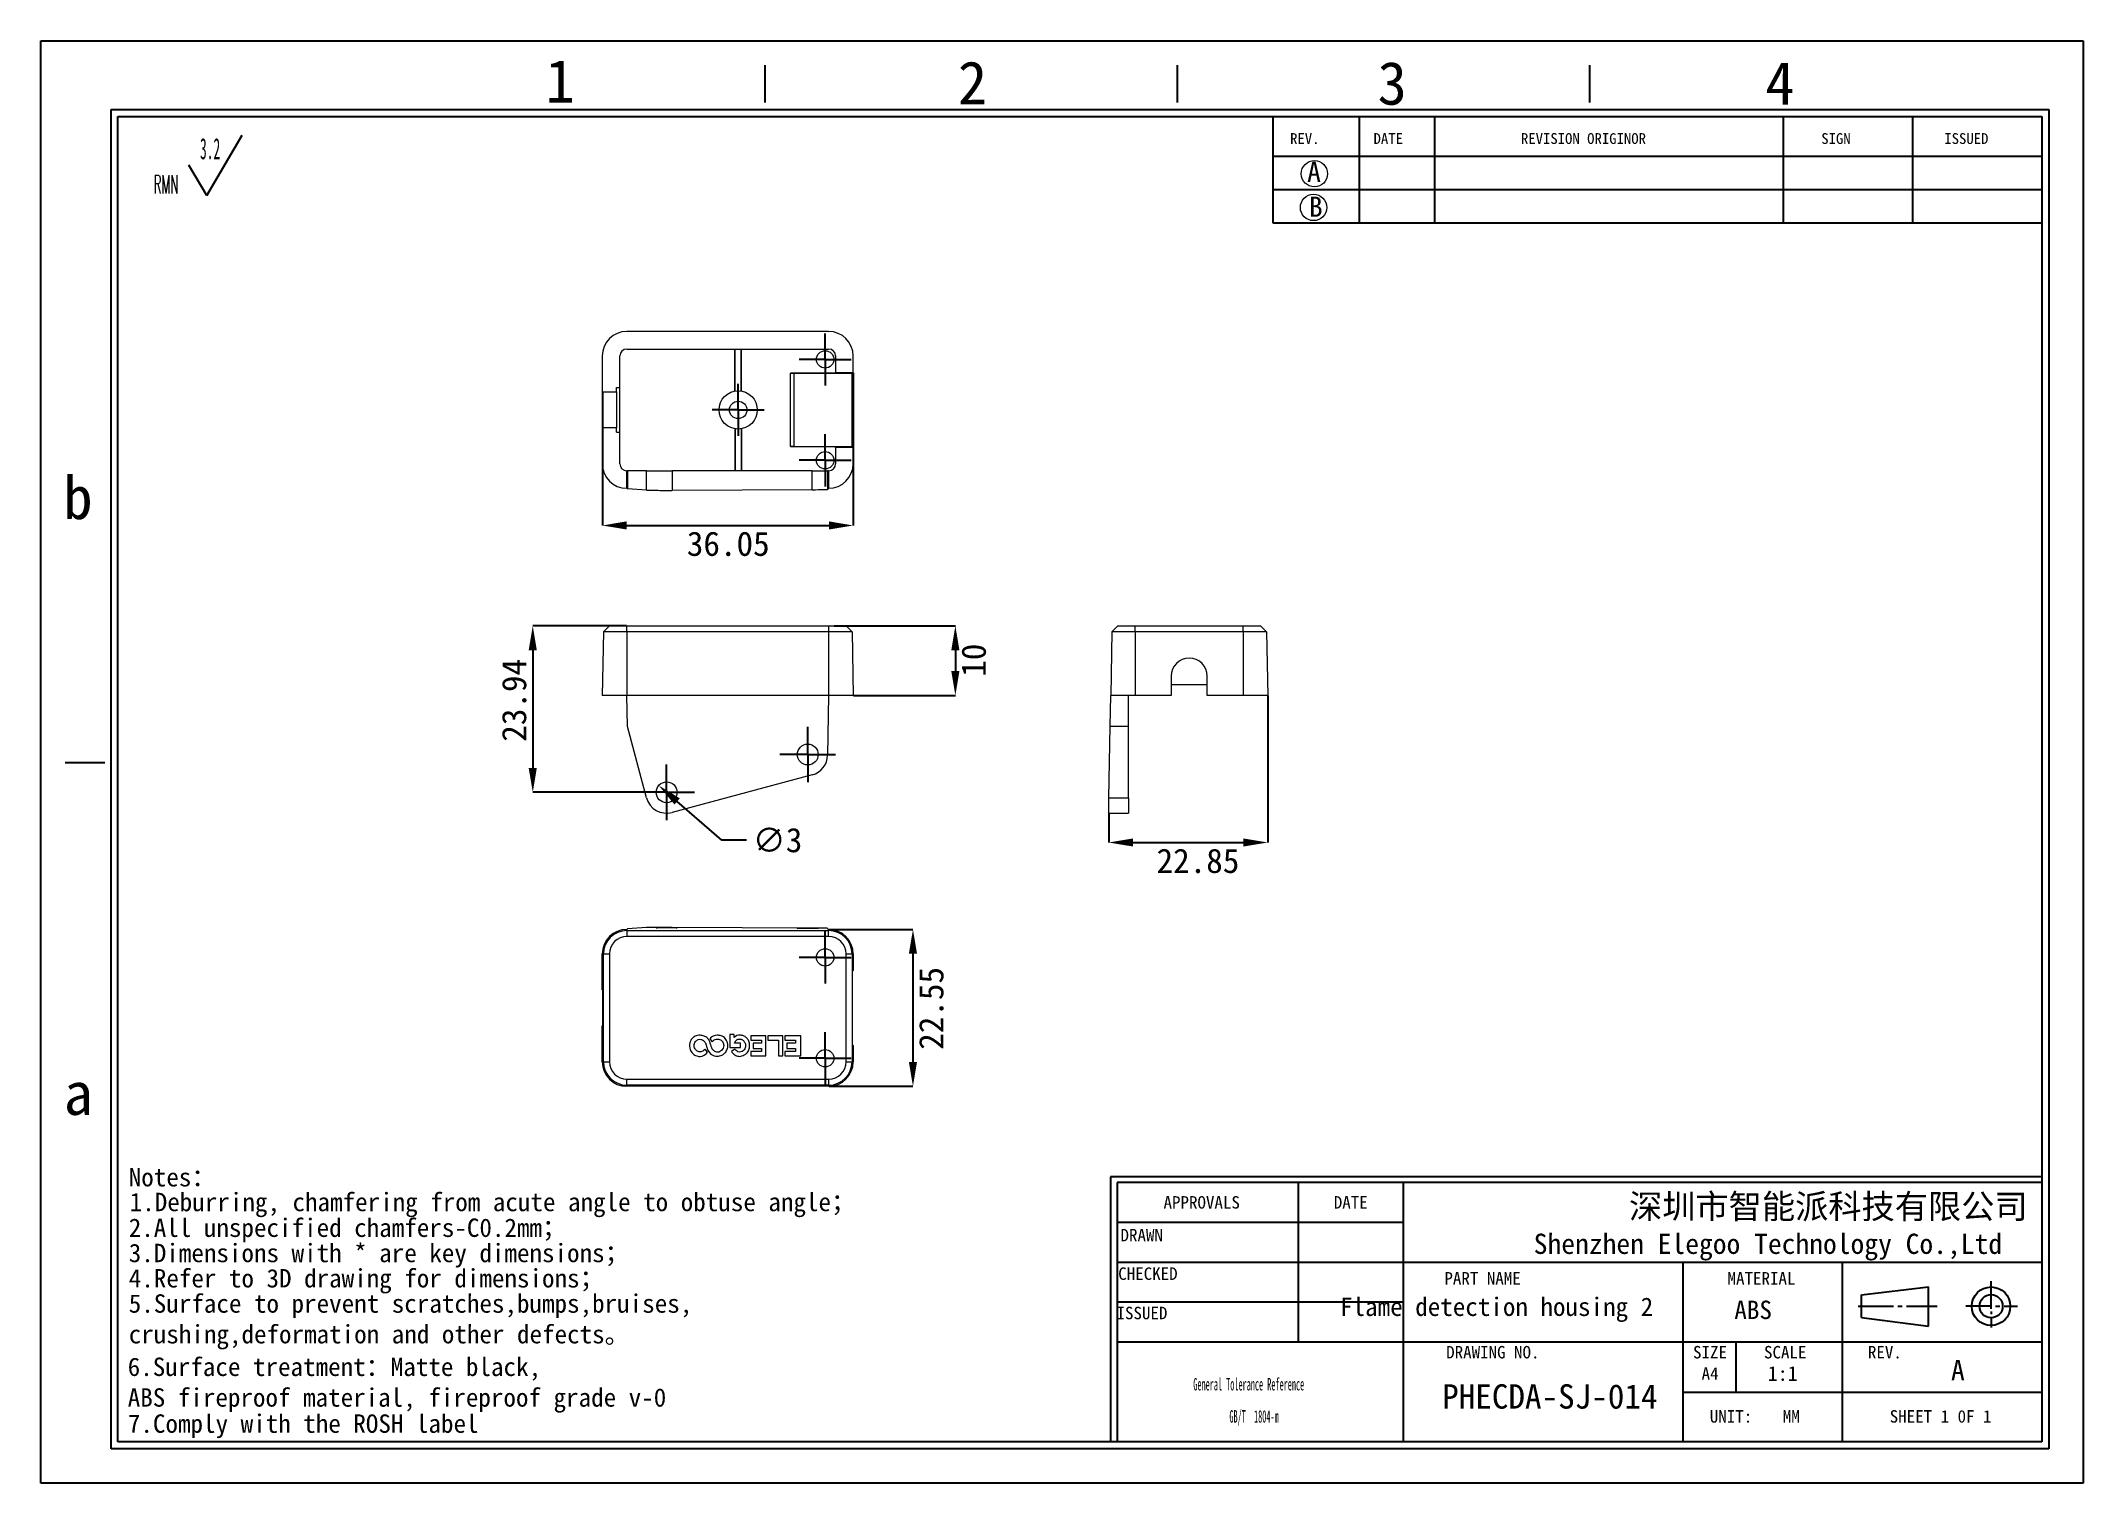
# Model space of a CAD drawing. Header units: millimetres. Extents: x 2 to 295, y 1 to 209.
import ezdxf

# ---------------------------------------------------------------- set-up
doc = ezdxf.new("R2010")
doc.units = ezdxf.units.MM
doc.header["$PDSIZE"] = -1
doc.layers.add('SLD-0', color=179, linetype='Continuous')
doc.styles.add('C', font='simfang.ttf')
doc.styles.add('SLDTEXTSTYLE0', font='TXT', dxfattribs={"width": 0.469, "bigfont": 'bigfont'})
doc.styles.add('SLDTEXTSTYLE1', font='TXT', dxfattribs={"width": 0.469})
doc.styles.add('SLDTEXTSTYLE8', font='TXT', dxfattribs={"width": 0.484})
doc.dimstyles.new('SLDDIMSTYLE0', dxfattribs={"dimtxt": 3.5, "dimasz": 3.5, "dimexe": 0, "dimexo": 0.0625, "dimgap": 0.875, "dimtad": 2, "dimrnd": 1e-09, "dimzin": 12, "dimdsep": 46, "dimtxsty": 'SLDTEXTSTYLE1', "dimsah": 1, "dimcen": 0.09, "dimadec": 0, "dimazin": 3, "dimtfac": 1, "dimtmove": 0, "dimatfit": 0, "dimfxl": 1, "dimfrac": 2, "dimtolj": 1, "dimtzin": 12, "dimarcsym": 0})
doc.dimstyles.new('SLDDIMSTYLE1', dxfattribs={"dimtxt": 3.5, "dimasz": 3.5, "dimexe": 0, "dimexo": 0.0625, "dimgap": 0.875, "dimtad": 2, "dimrnd": 1e-09, "dimzin": 12, "dimdsep": 46, "dimtxsty": 'SLDTEXTSTYLE1', "dimsah": 1, "dimcen": 0.09, "dimadec": 0, "dimazin": 3, "dimtfac": 1, "dimtofl": 0, "dimtmove": 0, "dimatfit": 3, "dimfxl": 1, "dimfrac": 2, "dimtolj": 1, "dimtzin": 12, "dimarcsym": 0})
doc.dimstyles.new('SLDDIMSTYLE2', dxfattribs={"dimtxt": 3.5, "dimasz": 3.5, "dimexe": 0, "dimexo": 0.0625, "dimgap": 0.875, "dimtad": 0, "dimtih": 1, "dimtoh": 1, "dimrnd": 1e-09, "dimzin": 12, "dimdsep": 46, "dimtxsty": 'SLDTEXTSTYLE1', "dimsah": 1, "dimcen": 0, "dimadec": 0, "dimazin": 3, "dimtfac": 1, "dimtmove": 0, "dimatfit": 3, "dimfxl": 1, "dimfrac": 2, "dimtolj": 1, "dimtzin": 12, "dimarcsym": 0})

# ---------------------------------------------------------------- blocks, each defined once
blk = doc.blocks.new('SW_NOTE_0')
at = {"layer": 'SLD-0', "color": 0}
for q in [(12.74, 9.16), (5.08, 4.83)]:
    blk.add_line((7.63, 0.49), q, dxfattribs=at)
at = {"layer": 'SLD-0', "color": 0, "attachment_point": 1}
for s, insert, char_height, style in [('3.2', (6.67, 8.73), 3.032, 'SLDTEXTSTYLE1'), ('{\\Ftxt,bigfont|c134;RMN}', (0, 3.41), 2.6458, 'SLDTEXTSTYLE0')]:
    blk.add_mtext(s, dxfattribs=dict(at, insert=insert, char_height=char_height, style=style))
blk = doc.blocks.new('SW_NOTE_1')
at = {"layer": 'SLD-0', "color": 0, "char_height": 1.7927, "attachment_point": 2, "style": 'SLDTEXTSTYLE8'}
for s, insert in [('General Tolerance Reference', (12.75, 2.31)), ('GB/T  1804-m', (13.51, -2.32))]:
    blk.add_mtext(s, dxfattribs=dict(at, insert=insert))
blk = doc.blocks.new('_D')
at = {"layer": 'Defpoints', "color": 0}
for p in [(115.56, 124.56), (118.34, 114.56), (133.02, 114.56)]:
    blk.add_point(p, dxfattribs=at)
at = {"layer": 'SLD-0', "color": 0, "lineweight": -2}
for p, q in [((115.62, 124.56), (133.02, 124.56)), ((133.02, 121.06), (133.02, 118.06)), ((118.4, 114.56), (133.02, 114.56))]:
    blk.add_line(p, q, dxfattribs=at)
at = {"layer": 'SLD-0', "color": 0}
for points in [[(132.44, 121.06), (133.61, 121.06), (133.02, 124.56)], [(132.44, 118.06), (133.61, 118.06), (133.02, 114.56)]]:
    blk.add_solid(points, dxfattribs=at)
at = {"layer": 'SLD-0', "color": 0, "insert": (133.9, 119.62), "char_height": 3.5, "attachment_point": 2, "rotation": 90, "style": 'C'}
blk.add_mtext('\\A1;10', dxfattribs=at)
blk = doc.blocks.new('_D_1')
at = {"layer": 'Defpoints', "color": 0}
for p in [(85.81, 124.56), (72.29, 100.63), (91.53, 100.63)]:
    blk.add_point(p, dxfattribs=at)
at = {"layer": 'SLD-0', "color": 0, "lineweight": -2}
for p, q in [((85.75, 124.56), (72.29, 124.56)), ((72.29, 121.06), (72.29, 104.13)), ((91.46, 100.63), (72.29, 100.63))]:
    blk.add_line(p, q, dxfattribs=at)
at = {"layer": 'SLD-0', "color": 0}
for points in [[(71.7, 121.06), (72.87, 121.06), (72.29, 124.56)], [(71.7, 104.13), (72.87, 104.13), (72.29, 100.63)]]:
    blk.add_solid(points, dxfattribs=at)
at = {"layer": 'SLD-0', "color": 0, "insert": (67.85, 113.85), "char_height": 3.5, "attachment_point": 2, "rotation": 90, "style": 'C'}
blk.add_mtext('\\A1;23.94', dxfattribs=at)
blk = doc.blocks.new('_D_2')
at = {"layer": 'Defpoints', "color": 0}
for p in [(90.39, 101.61), (92.66, 99.64)]:
    blk.add_point(p, dxfattribs=at)
at = {"layer": 'SLD-0', "color": 0, "lineweight": -2}
for p, q in [((99.46, 93.74), (93.04, 99.31)), ((103.02, 93.74), (99.46, 93.74))]:
    blk.add_line(p, q, dxfattribs=at)
at = {"layer": 'SLD-0', "color": 0}
blk.add_solid([(93.42, 99.76), (92.65, 98.87), (90.39, 101.61)], dxfattribs=at)
at = {"layer": 'SLD-0', "color": 0, "insert": (103.89, 95.51), "char_height": 3.5, "attachment_point": 1, "style": 'C'}
blk.add_mtext('\\A1;∅3', dxfattribs=at)
blk = doc.blocks.new('SW_CENTERMARKSYMBOL_0')
at = {"layer": 'SLD-0', "color": 0}
for p, q in [((0, 2.5), (0, 4)), ((-2.5, 0), (-4, 0)), ((0, 0), (-2.5, 0)), ((0, 0), (0, 2.5)), ((0, 0), (0, -2.5)), ((0, 0), (2.5, 0)), ((2.5, 0), (4, 0)), ((0, -2.5), (0, -4))]:
    blk.add_line(p, q, dxfattribs=at)
blk = doc.blocks.new('SW_CENTERMARKSYMBOL_1')
at = {"layer": 'SLD-0', "color": 0}
for p, q in [((0, 2.5), (0, 4)), ((-2.5, 0), (-4, 0)), ((0, 0), (-2.5, 0)), ((0, 0), (0, 2.5)), ((0, 0), (0, -2.5)), ((0, 0), (2.5, 0)), ((2.5, 0), (4, 0)), ((0, -2.5), (0, -4))]:
    blk.add_line(p, q, dxfattribs=at)
blk = doc.blocks.new('SW_CENTERMARKSYMBOL_2')
at = {"layer": 'SLD-0', "color": 0}
for p, q in [((0, 2.5), (0, 4)), ((-2.5, 0), (-4, 0)), ((0, 0), (-2.5, 0)), ((0, 0), (0, 2.5)), ((0, 0), (0, -2.5)), ((0, 0), (2.5, 0)), ((2.5, 0), (4, 0)), ((0, -2.5), (0, -4))]:
    blk.add_line(p, q, dxfattribs=at)
blk = doc.blocks.new('SW_CENTERMARKSYMBOL_3')
at = {"layer": 'SLD-0', "color": 0}
for p, q in [((0, 2.5), (0, 4)), ((-2.5, 0), (-4, 0)), ((0, 0), (-2.5, 0)), ((0, 0), (0, 2.5)), ((0, 0), (0, -2.5)), ((0, 0), (2.5, 0)), ((2.5, 0), (4, 0)), ((0, -2.5), (0, -4))]:
    blk.add_line(p, q, dxfattribs=at)
blk = doc.blocks.new('_D_3')
at = {"layer": 'Defpoints', "color": 0}
for p in [(118.34, 161), (82.29, 158.21), (118.34, 138.99)]:
    blk.add_point(p, dxfattribs=at)
at = {"layer": 'SLD-0', "color": 0, "lineweight": -2}
for p, q in [((118.34, 160.94), (118.34, 138.99)), ((82.29, 158.15), (82.29, 138.99)), ((85.79, 138.99), (114.84, 138.99))]:
    blk.add_line(p, q, dxfattribs=at)
at = {"layer": 'SLD-0', "color": 0}
for points in [[(85.79, 139.58), (85.79, 138.41), (82.29, 138.99)], [(114.84, 139.58), (114.84, 138.41), (118.34, 138.99)]]:
    blk.add_solid(points, dxfattribs=at)
at = {"layer": 'SLD-0', "color": 0, "insert": (100.38, 138.12), "char_height": 3.5, "attachment_point": 2, "style": 'C'}
blk.add_mtext('\\A1;36.05', dxfattribs=at)
blk = doc.blocks.new('SW_CENTERMARKSYMBOL_4')
at = {"layer": 'SLD-0', "color": 0}
for p, q in [((0, 2.5), (0, 3.75)), ((-2.5, 0), (-3.75, 0)), ((0, 0), (-2.5, 0)), ((0, 0), (0, 2.5)), ((0, 0), (0, -2.5)), ((0, 0), (2.5, 0)), ((2.5, 0), (3.75, 0)), ((0, -2.5), (0, -3.75))]:
    blk.add_line(p, q, dxfattribs=at)
blk = doc.blocks.new('SW_CENTERMARKSYMBOL_5')
at = {"layer": 'SLD-0', "color": 0}
for p, q in [((0, 2.5), (0, 3.75)), ((-2.5, 0), (-3.75, 0)), ((0, 0), (-2.5, 0)), ((0, 0), (0, 2.5)), ((0, 0), (0, -2.5)), ((0, 0), (2.5, 0)), ((2.5, 0), (3.75, 0)), ((0, -2.5), (0, -3.75))]:
    blk.add_line(p, q, dxfattribs=at)
blk = doc.blocks.new('SW_CENTERMARKSYMBOL_6')
at = {"layer": 'SLD-0', "color": 0}
for p, q in [((0, 2.5), (0, 3.75)), ((-2.5, 0), (-3.75, 0)), ((0, 0), (-2.5, 0)), ((0, 0), (0, 2.5)), ((0, 0), (0, -2.5)), ((0, 0), (2.5, 0)), ((2.5, 0), (3.75, 0)), ((0, -2.5), (0, -3.75))]:
    blk.add_line(p, q, dxfattribs=at)
blk = doc.blocks.new('_D_4')
at = {"layer": 'Defpoints', "color": 0}
for p in [(114.81, 80.91), (114.81, 58.36), (126.93, 58.36)]:
    blk.add_point(p, dxfattribs=at)
at = {"layer": 'SLD-0', "color": 0, "lineweight": -2}
for p, q in [((114.87, 80.91), (126.93, 80.91)), ((126.93, 77.41), (126.93, 61.86)), ((114.87, 58.36), (126.93, 58.36))]:
    blk.add_line(p, q, dxfattribs=at)
at = {"layer": 'SLD-0', "color": 0}
for points in [[(126.34, 77.41), (127.51, 77.41), (126.93, 80.91)], [(126.34, 61.86), (127.51, 61.86), (126.93, 58.36)]]:
    blk.add_solid(points, dxfattribs=at)
at = {"layer": 'SLD-0', "color": 0, "insert": (127.8, 69.56), "char_height": 3.5, "attachment_point": 2, "rotation": 90, "style": 'C'}
blk.add_mtext('\\A1;22.55', dxfattribs=at)
blk = doc.blocks.new('SW_CENTERMARKSYMBOL_7')
at = {"layer": 'SLD-0', "color": 0}
for p, q in [((0, 2.5), (0, 3.75)), ((-2.5, 0), (-3.75, 0)), ((0, 0), (-2.5, 0)), ((0, 0), (0, 2.5)), ((0, 0), (0, -2.5)), ((0, 0), (2.5, 0)), ((2.5, 0), (3.75, 0)), ((0, -2.5), (0, -3.75))]:
    blk.add_line(p, q, dxfattribs=at)
blk = doc.blocks.new('SW_CENTERMARKSYMBOL_8')
at = {"layer": 'SLD-0', "color": 0}
for p, q in [((0, 2.5), (0, 3.75)), ((-2.5, 0), (-3.75, 0)), ((0, 0), (-2.5, 0)), ((0, 0), (0, 2.5)), ((0, 0), (0, -2.5)), ((0, 0), (2.5, 0)), ((2.5, 0), (3.75, 0)), ((0, -2.5), (0, -3.75))]:
    blk.add_line(p, q, dxfattribs=at)
blk = doc.blocks.new('_D_5')
at = {"layer": 'Defpoints', "color": 0}
for p in [(177.91, 114.56), (155.06, 97.63), (177.91, 93.41)]:
    blk.add_point(p, dxfattribs=at)
at = {"layer": 'SLD-0', "color": 0, "lineweight": -2}
for p, q in [((177.91, 114.5), (177.91, 93.41)), ((155.06, 97.56), (155.06, 93.41)), ((158.56, 93.41), (174.41, 93.41))]:
    blk.add_line(p, q, dxfattribs=at)
at = {"layer": 'SLD-0', "color": 0}
for points in [[(158.56, 93.99), (158.56, 92.83), (155.06, 93.41)], [(174.41, 93.99), (174.41, 92.83), (177.91, 93.41)]]:
    blk.add_solid(points, dxfattribs=at)
at = {"layer": 'SLD-0', "color": 0, "insert": (167.89, 92.53), "char_height": 3.5, "attachment_point": 2, "style": 'C'}
blk.add_mtext('\\A1;22.85', dxfattribs=at)

msp = doc.modelspace()

# ---------------------------------------------------------------- linework, layer by layer
at = {"color": 7, "linetype": 'Continuous', "lineweight": 15}
for p, q in [((114.811, 166.888), (85.811, 166.888)), ((82.285, 163.362), (82.285, 158.212)), ((84.811, 158.812), (84.811, 163.362)), ((85.811, 164.362), (114.811, 164.362)), ((101.311, 158.316), (101.311, 164.362)), ((101.364, 158.325), (101.364, 164.362)), ((102.259, 158.325), (102.259, 164.362)), ((102.311, 158.316), (102.311, 164.362)), ((115.811, 163.362), (115.811, 161.001)), ((118.338, 161.001), (118.338, 163.362)), ((84.311, 158.812), (84.811, 158.812)), ((84.311, 158.212), (84.311, 158.812)), ((84.811, 152.412), (84.811, 158.812)), ((109.311, 160.871), (109.811, 160.862)), ((115.811, 160.871), (109.311, 160.871)), ((109.311, 150.353), (109.311, 160.871)), ((118.198, 160.862), (109.811, 160.862)), ((109.811, 160.862), (109.811, 150.362)), ((115.811, 161.001), (118.338, 161.001)), ((115.811, 160.871), (115.811, 161.001)), ((118.198, 160.862), (118.338, 161.001)), ((118.198, 150.362), (118.198, 160.862)), ((82.285, 158.212), (84.311, 158.212)), ((84.311, 158.212), (84.311, 153.012)), ((82.285, 153.012), (82.285, 147.862)), ((84.311, 153.012), (82.285, 153.012)), ((84.311, 152.412), (84.311, 153.012)), ((101.311, 152.908), (101.311, 146.862)), ((101.364, 152.899), (101.364, 146.862)), ((102.259, 152.899), (102.259, 146.862)), ((102.311, 152.908), (102.311, 146.862)), ((84.311, 152.412), (84.811, 152.412)), ((84.811, 147.862), (84.811, 152.412)), ((109.811, 150.362), (109.311, 150.353)), ((109.311, 150.353), (115.811, 150.353)), ((109.811, 150.362), (118.198, 150.362)), ((115.811, 150.222), (115.811, 150.353)), ((115.811, 150.222), (115.811, 147.862)), ((118.338, 150.222), (115.811, 150.222)), ((118.338, 150.222), (118.198, 150.362)), ((118.338, 147.862), (118.338, 150.222)), ((85.811, 144.336), (85.811, 146.862)), ((85.89, 146.862), (85.811, 146.862)), ((85.89, 146.862), (85.89, 144.257)), ((88.629, 146.862), (85.89, 146.862)), ((88.629, 144.079), (88.629, 146.862)), ((88.629, 146.862), (92.303, 146.862)), ((92.303, 146.862), (92.303, 144.042)), ((112.438, 146.862), (92.303, 146.862)), ((112.438, 144.136), (112.438, 146.862)), ((112.438, 146.862), (114.661, 146.862)), ((114.661, 146.862), (114.661, 144.186)), ((114.811, 146.862), (114.661, 146.862)), ((114.811, 146.862), (114.811, 144.336)), ((85.89, 144.257), (85.811, 144.336)), ((88.629, 144.079), (85.89, 144.257)), ((112.438, 144.136), (92.303, 144.042)), ((114.811, 144.336), (114.661, 144.186)), ((82.445, 123.694), (82.285, 114.561)), ((82.445, 123.694), (83.311, 124.561)), ((85.811, 123.694), (82.445, 123.694)), ((83.311, 124.561), (85.811, 124.561)), ((85.811, 123.694), (85.811, 124.561)), ((85.811, 124.561), (114.811, 124.561)), ((85.811, 123.694), (85.811, 114.561)), ((114.811, 123.694), (85.811, 123.694)), ((95.474, 124.586), (95.474, 124.561)), ((114.811, 124.561), (117.311, 124.561)), ((114.811, 124.561), (114.811, 123.694)), ((114.811, 123.694), (114.811, 114.561)), ((118.178, 123.694), (114.811, 123.694)), ((117.311, 124.561), (118.178, 123.694)), ((118.178, 123.694), (118.338, 114.561)), ((155.516, 123.694), (155.356, 114.561)), ((155.516, 123.694), (156.383, 124.561)), ((158.883, 123.694), (155.516, 123.694)), ((156.383, 124.561), (158.883, 124.561)), ((158.883, 123.694), (158.883, 124.561)), ((158.883, 124.561), (174.383, 124.561)), ((158.883, 123.694), (158.883, 114.561)), ((174.383, 123.694), (158.883, 123.694)), ((172.989, 124.561), (172.989, 124.586)), ((174.383, 123.694), (174.383, 124.561)), ((174.383, 124.561), (176.883, 124.561)), ((174.383, 123.694), (174.383, 114.561)), ((177.749, 123.694), (174.383, 123.694)), ((177.749, 123.694), (176.883, 124.561)), ((177.749, 123.694), (177.909, 114.561)), ((85.811, 114.561), (82.285, 114.561)), ((114.811, 114.561), (85.811, 114.561)), ((85.89, 110.073), (85.811, 114.561)), ((114.811, 114.561), (114.661, 105.969)), ((118.338, 114.561), (114.811, 114.561)), ((155.278, 110.073), (155.356, 114.561)), ((158.883, 114.561), (155.356, 114.561)), ((157.883, 110.073), (157.883, 114.561)), ((164.033, 114.561), (158.883, 114.561)), ((164.033, 117.311), (164.033, 114.561)), ((169.233, 116.061), (164.033, 116.061)), ((169.233, 114.561), (169.233, 117.311)), ((174.383, 114.561), (169.233, 114.561)), ((177.909, 114.561), (174.383, 114.561)), ((88.629, 99.849), (85.89, 110.073)), ((155.1, 99.849), (155.278, 110.073)), ((157.883, 110.073), (155.278, 110.073)), ((157.883, 99.849), (157.883, 110.073)), ((112.438, 103.123), (92.303, 97.728)), ((155.061, 97.626), (155.1, 99.849)), ((155.1, 99.849), (157.883, 99.849)), ((157.883, 99.849), (157.883, 97.626)), ((155.061, 97.626), (157.883, 97.626)), ((85.89, 80.989), (85.811, 80.911)), ((85.811, 80.752), (85.811, 80.911)), ((85.811, 80.752), (85.811, 79.885)), ((85.811, 80.752), (114.811, 80.752)), ((114.811, 79.885), (85.811, 79.885)), ((88.629, 81.168), (85.89, 80.989)), ((112.438, 81.111), (92.303, 81.205)), ((114.811, 80.911), (114.661, 81.061)), ((114.811, 80.752), (114.811, 80.911)), ((114.811, 79.885), (114.811, 80.752)), ((82.445, 77.385), (82.285, 77.385)), ((82.285, 72.235), (82.285, 77.385)), ((82.445, 77.385), (83.311, 77.385)), ((82.445, 61.885), (82.445, 77.385)), ((83.311, 77.385), (83.311, 61.885)), ((117.311, 77.385), (118.178, 77.385)), ((117.311, 61.885), (117.311, 77.385)), ((118.178, 77.385), (118.178, 61.885)), ((118.178, 77.385), (118.338, 77.385)), ((118.338, 77.385), (118.338, 75.025)), ((118.338, 75.025), (118.198, 74.885)), ((118.198, 74.885), (118.198, 64.385)), ((82.333, 72.235), (82.285, 72.235)), ((82.285, 67.035), (82.333, 67.035)), ((82.285, 61.885), (82.285, 67.035)), ((97.742, 65.187), (98.088, 64.727)), ((101.247, 65.782), (100.62, 65.782)), ((100.62, 65.782), (100.62, 63.951)), ((101.247, 65.37), (101.247, 65.782)), ((105.802, 65.615), (103.651, 65.615)), ((103.651, 65.615), (103.651, 65.007)), ((103.651, 65.007), (105.179, 65.007)), ((105.179, 65.007), (105.179, 64.567)), ((105.802, 62.737), (105.802, 65.615)), ((108.214, 65.615), (106.077, 65.615)), ((106.077, 65.615), (106.077, 65.007)), ((106.077, 65.007), (107.594, 65.007)), ((107.594, 65.007), (107.594, 62.737)), ((108.214, 62.737), (108.214, 65.615)), ((110.797, 65.615), (108.509, 65.615)), ((108.509, 65.615), (108.509, 65.007)), ((108.509, 65.007), (110.039, 65.007)), ((110.039, 65.007), (110.039, 64.567)), ((110.797, 62.737), (110.797, 65.615)), ((82.445, 61.885), (82.285, 61.885)), ((82.445, 61.885), (83.311, 61.885)), ((97.412, 63.256), (97.054, 63.697)), ((100.62, 63.951), (102.16, 63.951)), ((101.312, 63.697), (100.85, 63.357)), ((102.16, 64.567), (101.274, 64.567)), ((102.16, 63.951), (102.16, 64.567)), ((105.179, 63.357), (103.651, 63.357)), ((103.651, 63.357), (103.651, 62.737)), ((103.651, 62.737), (105.802, 62.737)), ((105.179, 64.567), (103.95, 64.567)), ((103.95, 64.567), (103.95, 63.803)), ((103.95, 63.803), (105.179, 63.803)), ((105.179, 63.803), (105.179, 63.357)), ((107.594, 62.737), (108.214, 62.737)), ((110.039, 63.357), (108.509, 63.357)), ((108.509, 63.357), (108.509, 62.737)), ((108.509, 62.737), (110.797, 62.737)), ((110.039, 64.567), (108.822, 64.567)), ((108.822, 64.567), (108.822, 63.803)), ((108.822, 63.803), (110.039, 63.803)), ((110.039, 63.803), (110.039, 63.357)), ((117.311, 61.885), (118.178, 61.885)), ((118.178, 61.885), (118.338, 61.885)), ((118.198, 64.385), (118.338, 64.245)), ((118.338, 64.245), (118.338, 61.885)), ((85.811, 59.385), (114.811, 59.385)), ((85.811, 58.518), (85.811, 59.385)), ((114.811, 59.385), (114.811, 58.518)), ((114.811, 58.518), (85.811, 58.518)), ((85.811, 58.518), (85.811, 58.359)), ((114.811, 58.359), (85.811, 58.359)), ((114.811, 58.518), (114.811, 58.359))]:
    msp.add_line(p, q, dxfattribs=at)
for centre, radius in [((114.311, 162.862), 1.25), ((101.811, 155.612), 2.75), ((101.811, 155.612), 1.25), ((114.311, 148.362), 1.25), ((111.811, 106.061), 1.5), ((91.527, 100.626), 1.5), ((114.311, 76.885), 1.25), ((114.311, 62.385), 1.25)]:
    msp.add_circle(centre, radius, dxfattribs=at)
for centre, radius, start, end in [((85.811, 163.362), 3.526, 90, 180), ((114.811, 163.362), 3.526, 0, 90), ((85.811, 163.362), 1, 90, 180), ((114.811, 163.362), 1, 360, 90), ((85.811, 147.862), 3.526, 180, 270), ((85.811, 147.862), 1, 180, 270), ((114.811, 147.862), 1, 270, 0), ((114.811, 147.862), 3.526, 270, 0), ((166.633, 117.311), 2.6, 0, 180), ((111.662, 106.021), 3, 285, 359), ((91.527, 100.626), 3, 195, 285), ((85.811, 77.385), 3.526, 90, 180), ((85.811, 77.385), 3.367, 90, 180), ((85.811, 77.385), 2.5, 90, 180), ((114.811, 77.385), 3.526, 0, 90), ((114.811, 77.385), 3.367, 0, 90), ((114.811, 77.385), 2.5, 0, 90), ((85.811, 61.885), 3.526, 180, 270), ((85.811, 61.885), 3.367, 180, 270), ((85.811, 61.885), 2.5, 180, 270), ((114.811, 61.885), 2.5, 270, 0), ((114.811, 61.885), 3.367, 270, 0), ((114.811, 61.885), 3.526, 270, 0)]:
    msp.add_arc(centre, radius, start, end, dxfattribs=at)
for centre, major_axis, start_param, end_param in [((82.333, 155.612), (0, 2.6), 3.1415927, 6.2831853), ((91.527, 144.092), (3, 0), 3.403392, 4.9741884), ((111.662, 144.187), (3, 0), 4.9741884, 6.265732), ((91.527, 81.154), (3, 0), 1.3089969, 2.8797933), ((111.662, 81.06), (3, 0), 0.0174533, 1.3089969), ((82.333, 69.635), (0, 2.6), 3.1415927, 6.2831853)]:
    msp.add_ellipse(centre, major_axis=major_axis, ratio=0.0174551, start_param=start_param, end_param=end_param, dxfattribs=at)
for centre in [(91.527, 81.154), (111.811, 81.06)]:
    msp.add_ellipse(centre, major_axis=(1.5, 0), ratio=0.0174551, dxfattribs=at)
for points, knots in [([(98.088, 64.727), (98.166, 64.894), (98.41, 65.086), (98.845, 65.143), (99.279, 65.119), (99.62, 64.727), (99.81, 64.135), (99.506, 63.481), (98.877, 63.18), (98.358, 63.382), (98.078, 63.723), (97.925, 64.099), (97.802, 64.514), (97.668, 64.946), (97.37, 65.339), (96.908, 65.6), (96.287, 65.734), (95.652, 65.621), (95.112, 65.208), (94.765, 64.526), (94.805, 63.713), (95.202, 63.098), (95.701, 62.738), (96.542, 62.503), (97.158, 62.94), (97.412, 63.256)], [0, 0, 0, 0, 0.0402696, 0.0631496, 0.0972781, 0.1305334, 0.1709042, 0.2300673, 0.272055, 0.3136078, 0.3422128, 0.3682938, 0.4029417, 0.4384472, 0.4677718, 0.5099648, 0.5531266, 0.6069497, 0.6468877, 0.6997275, 0.7706129, 0.8159069, 0.8576377, 0.9053276, 1, 1, 1, 1]), ([(97.054, 63.697), (96.926, 63.545), (96.684, 63.34), (96.225, 63.257), (95.908, 63.412), (95.681, 63.634), (95.501, 63.884), (95.457, 64.211), (95.511, 64.533), (95.652, 64.783), (95.839, 64.965), (96.084, 65.115), (96.447, 65.13), (96.818, 64.941), (97.123, 64.612), (97.252, 64.178), (97.342, 63.762), (97.558, 63.314), (98.002, 62.847), (98.744, 62.613), (99.438, 62.787), (99.958, 63.148), (100.27, 63.65), (100.361, 64.293), (100.194, 64.945), (99.798, 65.438), (99.296, 65.652), (98.584, 65.762), (97.979, 65.535), (97.742, 65.187)], [0, 0, 0, 0, 0.0446581, 0.0693309, 0.1009129, 0.1194818, 0.1411823, 0.1689898, 0.1911548, 0.2141167, 0.2322485, 0.2498102, 0.2779288, 0.3095505, 0.3410981, 0.3764874, 0.409881, 0.4374468, 0.4876717, 0.5512993, 0.6025051, 0.6439441, 0.6916438, 0.7311951, 0.7876296, 0.8392301, 0.866953, 0.9091409, 1, 1, 1, 1]), ([(100.85, 63.357), (100.935, 63.207), (101.127, 62.99), (101.514, 62.731), (102.057, 62.594), (102.645, 62.808), (103.178, 63.167), (103.427, 63.743), (103.476, 64.378), (103.354, 64.978), (102.994, 65.381), (102.584, 65.635), (101.958, 65.786), (101.45, 65.617), (101.247, 65.37)], [0, 0, 0, 0, 0.0744152, 0.1233228, 0.2002206, 0.306002, 0.3829913, 0.4725437, 0.5639969, 0.6582114, 0.7268545, 0.7911991, 0.8644171, 1, 1, 1, 1]), ([(101.274, 64.567), (101.287, 64.589), (101.407, 64.811), (101.402, 64.809), (101.597, 65.07), (101.818, 65.143), (102.067, 65.174), (102.46, 65.068), (102.726, 64.745), (102.911, 64.303), (102.811, 63.77), (102.557, 63.42), (102.187, 63.261), (101.693, 63.284), (101.46, 63.58), (101.312, 63.697)], [-0.0189619, -0.0189619, -0.0189619, -0.0189619, 0, 0.054413, 0.1237451, 0.1550637, 0.2111373, 0.2911793, 0.3830136, 0.4958854, 0.612333, 0.6935875, 0.7772693, 0.8681364, 1, 1, 1, 1])]:
    msp.add_open_spline(points, degree=3, knots=knots, dxfattribs=at)
at = {"layer": 'SLD-0'}
for p, q in [((1.591, 208.674), (295.107, 208.674)), ((1.591, 1.294), (1.591, 208.674)), ((295.107, 208.674), (295.107, 1.294)), ((12.675, 7.219), (12.675, 197.811)), ((12.675, 197.811), (289.181, 197.811)), ((252.017, 197.811), (252.017, 182.514)), ((270.599, 197.811), (270.599, 182.514)), ((289.181, 197.811), (289.181, 7.219)), ((289.181, 7.219), (12.675, 7.219)), ((295.107, 1.294), (1.591, 1.294))]:
    msp.add_line(p, q, dxfattribs=at)
at = {"layer": 'SLD-0', "color": 6, "linetype": 'Continuous'}
for p, q in [((105.701, 199.786), (105.701, 205.169)), ((164.952, 199.786), (164.952, 205.169)), ((224.204, 199.786), (224.204, 205.169)), ((11.687, 6.231), (11.687, 198.799)), ((11.687, 198.799), (290.169, 198.799)), ((290.169, 198.799), (290.169, 6.231)), ((10.805, 104.853), (5.068, 104.853)), ((290.169, 6.231), (11.687, 6.231))]:
    msp.add_line(p, q, dxfattribs=at)
at = {"layer": 'SLD-0', "color": 179, "linetype": 'Continuous'}
for p, q in [((178.659, 197.811), (178.659, 182.514)), ((191.05, 197.811), (191.05, 182.514)), ((201.886, 197.811), (201.886, 182.514)), ((178.659, 192.074), (289.181, 192.074)), ((178.659, 187.294), (289.181, 187.294)), ((178.659, 182.514), (289.181, 182.514)), ((289.181, 45.329), (155.33, 45.329)), ((155.33, 45.329), (155.33, 7.219)), ((289.181, 44.506), (156.286, 44.506)), ((156.286, 44.506), (156.286, 7.219)), ((182.281, 44.506), (182.281, 21.56)), ((197.398, 44.506), (197.398, 7.219)), ((197.398, 38.77), (156.286, 38.77)), ((289.181, 33.033), (156.286, 33.033)), ((237.553, 33.033), (237.553, 7.219)), ((260.499, 7.219), (260.499, 33.033)), ((263.255, 28.354), (272.888, 29.538)), ((272.888, 23.846), (272.888, 29.538)), ((281.869, 26.35), (281.869, 30.316)), ((197.398, 27.297), (156.286, 27.297)), ((262.786, 26.733), (267.83, 26.733)), ((263.255, 25.106), (263.255, 28.354)), ((268.461, 26.733), (269.091, 26.733)), ((269.722, 26.733), (274.136, 26.733)), ((281.869, 26.733), (278.268, 26.733)), ((282.5, 26.733), (283.13, 26.733)), ((283.761, 26.733), (285.653, 26.733)), ((263.255, 25.106), (272.888, 23.846)), ((281.869, 25.966), (281.869, 25.583)), ((281.869, 25.2), (281.869, 23.667)), ((289.181, 21.56), (156.286, 21.56)), ((245.202, 21.56), (245.202, 14.39)), ((237.553, 14.39), (289.181, 14.39))]:
    msp.add_line(p, q, dxfattribs=at)
at = {"layer": 'SLD-0', "lineweight": 0}
for centre in [(184.622, 189.564), (184.499, 184.715)]:
    msp.add_circle(centre, 1.894, dxfattribs=at)
at = {"layer": 'SLD-0', "color": 179, "linetype": 'Continuous'}
for radius in [2.771, 1.669]:
    msp.add_circle((281.869, 26.733), radius, dxfattribs=at)

# ---------------------------------------------------------------- block references
at = {"layer": 'SLD-0'}
msp.add_blockref('SW_NOTE_0', (17.795, 185.957), dxfattribs=at)
at = {"layer": 'SLD-0', "color": 1}
for name, p in [('SW_CENTERMARKSYMBOL_6', (114.311, 162.862)), ('SW_CENTERMARKSYMBOL_4', (101.811, 155.612)), ('SW_CENTERMARKSYMBOL_5', (114.311, 148.362)), ('SW_CENTERMARKSYMBOL_0', (111.811, 106.061)), ('SW_CENTERMARKSYMBOL_2', (111.811, 106.061)), ('SW_CENTERMARKSYMBOL_1', (91.527, 100.626)), ('SW_CENTERMARKSYMBOL_3', (91.527, 100.626)), ('SW_CENTERMARKSYMBOL_7', (114.311, 76.885)), ('SW_CENTERMARKSYMBOL_8', (114.311, 62.385))]:
    msp.add_blockref(name, p, dxfattribs=at)
at = {"layer": 'SLD-0', "color": 179}
msp.add_blockref('SW_NOTE_1', (162.438, 14.111), dxfattribs=at)

# ---------------------------------------------------------------- texts
at = {"layer": 'SLD-0', "style": 'C'}
for s, insert, char_height, attachment_point in [('1', (74.111, 205.971), 6.172, 1), ('2', (133.388, 205.728), 6.172, 1), ('3', (193.707, 205.666), 6.172, 1), ('4', (249.441, 205.659), 6.172, 1), ('A', (183.578, 191.286), 2.903, 1), ('B', (183.832, 186.271), 2.903, 1), ('b', (4.835, 146.092), 6.172, 1), ('a', (4.88, 60.423), 6.172, 1), ('深圳市智能派科技有限公司', (258.485, 42.838), 3.5, 2), ('Flame detection housing 2', (210.812, 27.982), 2.64583, 2), ('ABS', (247.678, 27.537), 2.6458, 2), ('A', (276.114, 18.995), 2.91, 1), ('PHECDA-SJ-014', (202.981, 15.514), 3.5, 1)]:
    msp.add_mtext(s, dxfattribs=dict(at, insert=insert, char_height=char_height, attachment_point=attachment_point))
at = {"layer": 'SLD-0', "color": 179, "style": 'C'}
for s, insert, char_height, attachment_point in [('REV.', (181.129, 195.4), 1.5536, 1), ('DATE', (193.126, 195.4), 1.5536, 1), ('REVISION ORIGINOR', (214.308, 195.4), 1.55363, 1), ('SIGN', (257.466, 195.4), 1.5536, 1), ('ISSUED', (275.148, 195.4), 1.5536, 1), ('APPROVALS', (168.427, 42.563), 1.7927, 2), ('DATE', (189.85, 42.563), 1.7927, 2), ('DRAWN', (159.804, 37.853), 1.7927, 2), ('Shenzhen Elegoo Technology Co.,Ltd', (249.798, 37.165), 2.91042, 2), ('CHECKED', (160.696, 32.315), 1.7927, 2), ('PART NAME', (208.794, 31.645), 1.7927, 2), ('MATERIAL', (248.88, 31.645), 1.7927, 2), ('ISSUED', (159.837, 26.654), 1.7927, 2), ('DRAWING NO.', (210.268, 21.022), 1.79265, 2), ('SIZE', (241.479, 21.022), 1.7927, 2), ('SCALE', (252.289, 21.022), 1.7927, 2), ('REV.', (266.61, 21.022), 1.7927, 2), ('A4', (241.49, 17.953), 1.7927, 2), ('1:1', (251.93, 18.121), 2.1167, 2), ('UNIT:', (244.499, 11.791), 1.7927, 2), ('MM', (253.161, 11.791), 1.7927, 2), ('SHEET 1 0F 1', (274.62, 11.791), 1.79265, 2)]:
    msp.add_mtext(s, dxfattribs=dict(at, insert=insert, char_height=char_height, attachment_point=attachment_point))
at = {"layer": 'SLD-0', "color": 5, "attachment_point": 1, "style": 'C'}
for s, insert, char_height in [('Notes：', (14.222, 46.611), 2.6458), ('1.Deburring, chamfering from acute angle to obtuse angle；', (14.356, 43.045), 2.64583), ('2.All unspecified chamfers-C0.2mm；', (14.222, 39.346), 2.64583), ('3.{\\fSimSun|b0|i0|c134|p2;Dimensions with * are key dimensions}；', (14.222, 35.713), 2.64583), ('4.Refer to 3D drawing for dimensions；', (14.222, 32.08), 2.64583), ('5.Surface to prevent scratches,bumps,bruises,\\Pcrushing,deformation and other defects。', (14.222, 28.448), 2.64583), ('6.Surface treatment：Matte black, \\PABS fireproof material, fireproof grade v-0', (14.076, 19.349), 2.64583), ('7.Comply with the ROSH label', (14.102, 11.181), 2.64583)]:
    msp.add_mtext(s, dxfattribs=dict(at, insert=insert, char_height=char_height))

# ---------------------------------------------------------------- dimensions: what is measured, and where the dimension line sits
at = {"layer": 'SLD-0', "color": 5}
for base, p1, p2, dimstyle, picture, middle in [((118.338, 138.993), (82.285, 158.212), (118.338, 161.001), 'SLDDIMSTYLE1', '_D_3', (100.377, 138.993)), ((177.909, 93.409), (155.061, 97.626), (177.909, 114.561), 'SLDDIMSTYLE0', '_D_5', (167.887, 93.409))]:
    dim = msp.add_linear_dim(base=base, p1=p1, p2=p2, dimstyle=dimstyle, override={"dimtxsty": 'C'}, dxfattribs=at)
    dim.commit()
    dim.dimension.update_dxf_attribs({"geometry": picture, "text_midpoint": middle, "dimtype": 160})
for base, p1, p2, dimstyle, picture, middle in [((72.2852, 100.6258), (85.8113, 124.561), (91.5269, 100.6258), 'SLDDIMSTYLE1', '_D_1', (72.2852, 113.8529)), ((133.024, 114.561), (115.561, 124.561), (118.338, 114.561), 'SLDDIMSTYLE0', '_D', (133.024, 119.624)), ((126.926, 58.359), (114.811, 80.911), (114.811, 58.359), 'SLDDIMSTYLE0', '_D_4', (126.926, 69.558))]:
    dim = msp.add_linear_dim(base=base, p1=p1, p2=p2, angle=90, dimstyle=dimstyle, override={"dimtxsty": 'C'}, dxfattribs=at)
    dim.commit()
    dim.dimension.update_dxf_attribs({"geometry": picture, "text_midpoint": middle, "dimtype": 160})
dim = msp.add_diameter_dim_2p(p1=(92.66, 99.643), p2=(90.394, 101.609), dimstyle='SLDDIMSTYLE2', override={"dimtxsty": 'C'}, dxfattribs=at)
dim.commit()
dim.dimension.update_dxf_attribs({"geometry": '_D_2', "text_midpoint": (106.588, 93.737), "dimtype": 163})

doc.saveas('drawing.dxf')
